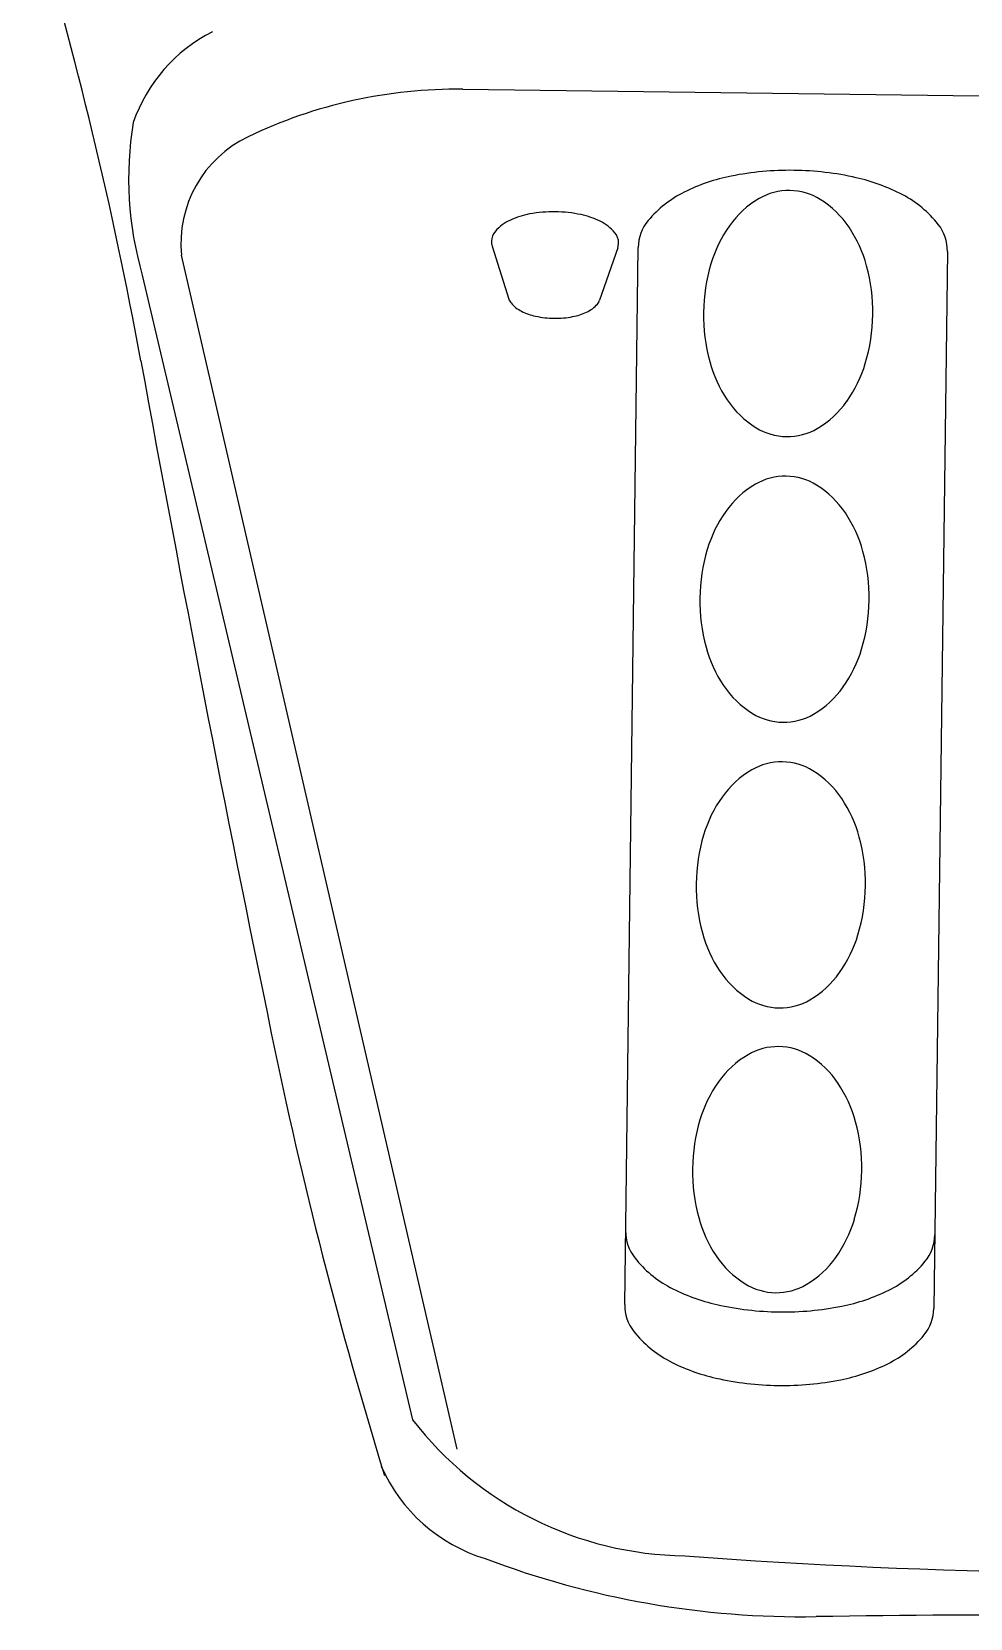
# Model space of a CAD drawing. Extents: x 944 to 1031, y 781 to 934.
# Drawn here: x 1006.62 to 1011.55, y 867.35 to 875.69 of the extents above; entities that cross this region are included whole.
import ezdxf

# ---------------------------------------------------------------- set-up
doc = ezdxf.new("R2010")
doc.units = 0
doc.header["$MEASUREMENT"] = 0
for name, color, linetype in [('1', 4, 'Continuous'), ('PARTS', 7, 'Continuous'), ('SHELL', 3, 'Continuous')]:
    doc.layers.add(name, color=color, linetype=linetype)

# ---------------------------------------------------------------- blocks, each defined once
blk = doc.blocks.new('2006 ARIA')
at = {"layer": 'PARTS', "color": 3}
for p, q in [((64.4548, 72.7083), (70.9442, 72.625)), ((64.4239, 65.5597), (62.9758, 71.8356)), ((64.6087, 71.8839), (64.6966, 71.6054)), ((65.2685, 71.8755), (65.1735, 71.5993))]:
    blk.add_line(p, q, dxfattribs=at)
at = {"layer": 'PARTS', "color": 2}
for p, q in [((65.3053, 66.3203), (65.3766, 71.8767)), ((67.0016, 71.8559), (66.9303, 66.2994)), ((62.7692, 71.7319), (64.19, 65.7139))]:
    blk.add_line(p, q, dxfattribs=at)
for centre, radius, start, end in [((63.5216, 72.2566), 0.8462, 116.96416, 160.93235), ((64.5166, 72.2372), 1.8189, 170.63882, 196.12869), ((66.059, 71.2787), 0.9922, 101.23358, 116.36727), ((66.1741, 70.6993), 1.583, 89.2649, 101.23358), ((66.1741, 70.6993), 1.583, 77.29621, 89.2649), ((66.304, 71.2755), 0.9922, 62.16253, 77.29621), ((65.8777, 71.6445), 0.5839, 116.36727, 140.27952), ((66.4947, 71.6366), 0.5839, 38.25028, 62.16253), ((65.6017, 71.8738), 0.2251, 140.27952, 179.2649), ((66.7765, 71.8588), 0.2251, 359.2649, 38.25028), ((65.5304, 66.3174), 0.2251, 179.2649, 218.25028), ((66.7052, 66.3023), 0.2251, 320.27952, 359.2649), ((65.8122, 66.5396), 0.5839, 218.25028, 242.16253), ((66.4292, 66.5317), 0.5839, 296.36727, 320.27952), ((66.0029, 66.9006), 0.9922, 242.16253, 257.29621), ((66.2479, 66.8975), 0.9922, 281.23358, 296.36727), ((66.1328, 67.4769), 1.583, 257.29621, 269.2649), ((66.1328, 67.4769), 1.583, 269.2649, 281.23358), ((65.645, 66.8365), 1.8378, 217.65237, 269.2649), ((68.0044, 96.4607), 31.552, 265.66865, 272.86251)]:
    blk.add_arc(centre, radius, start, end, dxfattribs=at)
at = {"layer": 'PARTS', "color": 3}
for centre, radius, start, end in [((64.4223, 70.1777), 2.5308, 89.2649, 115.678), ((63.5933, 71.8986), 0.6207, 115.54021, 185.82127), ((66.1687, 71.8644), 0.3117, 89.2649, 120.32354), ((66.1687, 71.8644), 0.3117, 58.20625, 89.2649), ((64.932, 71.3645), 0.6997, 89.2649, 100.42066), ((64.932, 71.3645), 0.6997, 78.10913, 89.2649), ((66.2635, 71.7024), 0.4993, 120.32354, 144.74581), ((66.0698, 71.7049), 0.4993, 33.78399, 58.20625), ((64.8046, 71.8026), 0.24, 114.72358, 138.24062), ((64.8826, 71.6332), 0.4265, 100.42066, 114.72358), ((64.9883, 71.6318), 0.4265, 63.80622, 78.10913), ((65.0706, 71.7992), 0.24, 40.28918, 63.80622), ((66.4154, 71.595), 0.6854, 144.74581, 163.36347), ((65.9152, 71.6014), 0.6854, 15.16632, 33.78399), ((64.6861, 71.9084), 0.0812, 138.24062, 179.2649), ((64.6861, 71.9084), 0.0812, 179.2649, 197.52814), ((65.1918, 71.9019), 0.0812, 359.2649, 40.28918), ((65.1918, 71.9019), 0.0812, 341.00165, 359.2649), ((66.6567, 71.5229), 0.9373, 163.36347, 179.2649), ((65.672, 71.5355), 0.9373, 359.2649, 15.16632), ((64.7542, 71.6236), 0.0603, 197.52814, 219.85013), ((64.841, 71.6961), 0.1734, 219.85013, 243.46004), ((65.0315, 71.6936), 0.1734, 295.06975, 318.67966), ((65.1164, 71.619), 0.0603, 318.67966, 341.00165), ((64.8999, 71.8141), 0.3053, 243.46004, 257.93943), ((64.9402, 72.0025), 0.498, 257.93943, 269.2649), ((64.9402, 72.0025), 0.498, 269.2649, 280.59036), ((64.9756, 71.8131), 0.3053, 280.59036, 295.06975), ((66.6567, 71.5229), 0.9373, 179.2649, 195.16632), ((65.672, 71.5355), 0.9373, 343.36347, 359.2649), ((66.4136, 71.457), 0.6854, 195.16632, 213.78399), ((65.9134, 71.4634), 0.6854, 324.74581, 343.36347), ((66.259, 71.3535), 0.4993, 213.78399, 238.20625), ((66.0653, 71.356), 0.4993, 300.32354, 324.74581), ((66.1601, 71.194), 0.3117, 238.20625, 269.2649), ((66.1601, 71.194), 0.3117, 269.2649, 300.32354), ((66.1494, 70.3627), 0.3117, 89.2649, 120.32354), ((66.1494, 70.3627), 0.3117, 58.20625, 89.2649), ((66.2442, 70.2007), 0.4993, 120.32354, 144.74581), ((66.0505, 70.2032), 0.4993, 33.78399, 58.20625), ((66.3961, 70.0933), 0.6854, 144.74581, 163.36347), ((65.8959, 70.0997), 0.6854, 15.16632, 33.78399), ((66.6375, 70.0212), 0.9373, 163.36347, 179.2649), ((65.6528, 70.0338), 0.9373, 359.2649, 15.16632), ((66.6375, 70.0212), 0.9373, 179.2649, 195.16632), ((65.6528, 70.0338), 0.9373, 343.36347, 359.2649), ((66.3943, 69.9553), 0.6854, 195.16632, 213.78399), ((65.8941, 69.9617), 0.6854, 324.74581, 343.36347), ((66.2397, 69.8518), 0.4993, 213.78399, 238.20625), ((66.0461, 69.8543), 0.4993, 300.32354, 324.74581), ((66.1408, 69.6923), 0.3117, 238.20625, 269.2649), ((66.1408, 69.6923), 0.3117, 269.2649, 300.32354), ((66.1302, 68.861), 0.3117, 89.2649, 120.32354), ((66.1302, 68.861), 0.3117, 58.20625, 89.2649), ((66.2249, 68.699), 0.4993, 120.32354, 144.74581), ((66.0313, 68.7015), 0.4993, 33.78399, 58.20625), ((66.3768, 68.5916), 0.6854, 144.74581, 163.36347), ((65.8766, 68.5981), 0.6854, 15.16632, 33.78399), ((66.6182, 68.5195), 0.9373, 163.36347, 179.2649), ((65.6335, 68.5321), 0.9373, 359.2649, 15.16632), ((66.6182, 68.5195), 0.9373, 179.2649, 195.16632), ((65.6335, 68.5321), 0.9373, 343.36347, 359.2649), ((66.3751, 68.4536), 0.6854, 195.16632, 213.78399), ((65.8749, 68.46), 0.6854, 324.74581, 343.36347), ((66.2204, 68.3502), 0.4993, 213.78399, 238.20625), ((66.0268, 68.3526), 0.4993, 300.32354, 324.74581), ((66.1216, 68.1906), 0.3117, 238.20625, 269.2649), ((66.1216, 68.1906), 0.3117, 269.2649, 300.32354), ((66.111, 67.364), 0.3117, 89.2649, 120.32354), ((66.111, 67.364), 0.3117, 58.20625, 89.2649), ((66.2057, 67.2019), 0.4993, 120.32354, 144.74581), ((66.0121, 67.2044), 0.4993, 33.78399, 58.20625), ((66.3576, 67.0946), 0.6854, 144.74581, 163.36347), ((65.8574, 67.101), 0.6854, 15.16632, 33.78399), ((66.599, 67.0224), 0.9373, 163.36347, 179.2649), ((65.6143, 67.0351), 0.9373, 359.2649, 15.16632), ((66.599, 67.0224), 0.9373, 179.2649, 195.16632), ((65.6143, 67.0351), 0.9373, 343.36347, 359.2649), ((66.3559, 66.9565), 0.6854, 195.16632, 213.78399), ((65.8557, 66.963), 0.6854, 324.74581, 343.36347), ((65.5353, 66.7041), 0.2251, 179.2649, 218.25028), ((66.7102, 66.689), 0.2251, 320.27952, 359.2649), ((65.8172, 66.9262), 0.5839, 218.25028, 242.16253), ((66.2012, 66.8531), 0.4993, 213.78399, 238.20625), ((66.0076, 66.8556), 0.4993, 300.32354, 324.74581), ((66.4342, 66.9183), 0.5839, 296.36727, 320.27952), ((66.0078, 67.2873), 0.9922, 242.16253, 257.29621), ((66.1023, 66.6936), 0.3117, 238.20625, 269.2649), ((66.1023, 66.6936), 0.3117, 269.2649, 300.32354), ((66.2528, 67.2842), 0.9922, 281.23358, 296.36727), ((66.1377, 67.8636), 1.583, 257.29621, 269.2649), ((66.1377, 67.8636), 1.583, 269.2649, 281.23358)]:
    blk.add_arc(centre, radius, start, end, dxfattribs=at)
at = {"layer": 'SHELL', "linetype": 'Continuous'}
for centre, radius, start, end in [((41.0965, 67.327), 22.0231, 10.34241, 16.72143), ((221.4054, 100.2325), 161.2637, 190.342408, 191.621827), ((88.1592, 72.8281), 25.2287, 191.62183, 197.07414), ((64.8279, 65.8231), 0.8772, 203.77805, 253.04182), ((66.2396, 69.3812), 4.7028, 249.23165, 270.87474), ((67.4793, -11.8082), 76.4961, 88.770884, 90.874739)]:
    blk.add_arc(centre, radius, start, end, dxfattribs=at)

msp = doc.modelspace()

# ---------------------------------------------------------------- block references
at = {"layer": '1'}
msp.add_blockref('2006 ARIA', (944.4328, 802.6753), dxfattribs=at)

doc.saveas('drawing.dxf')
